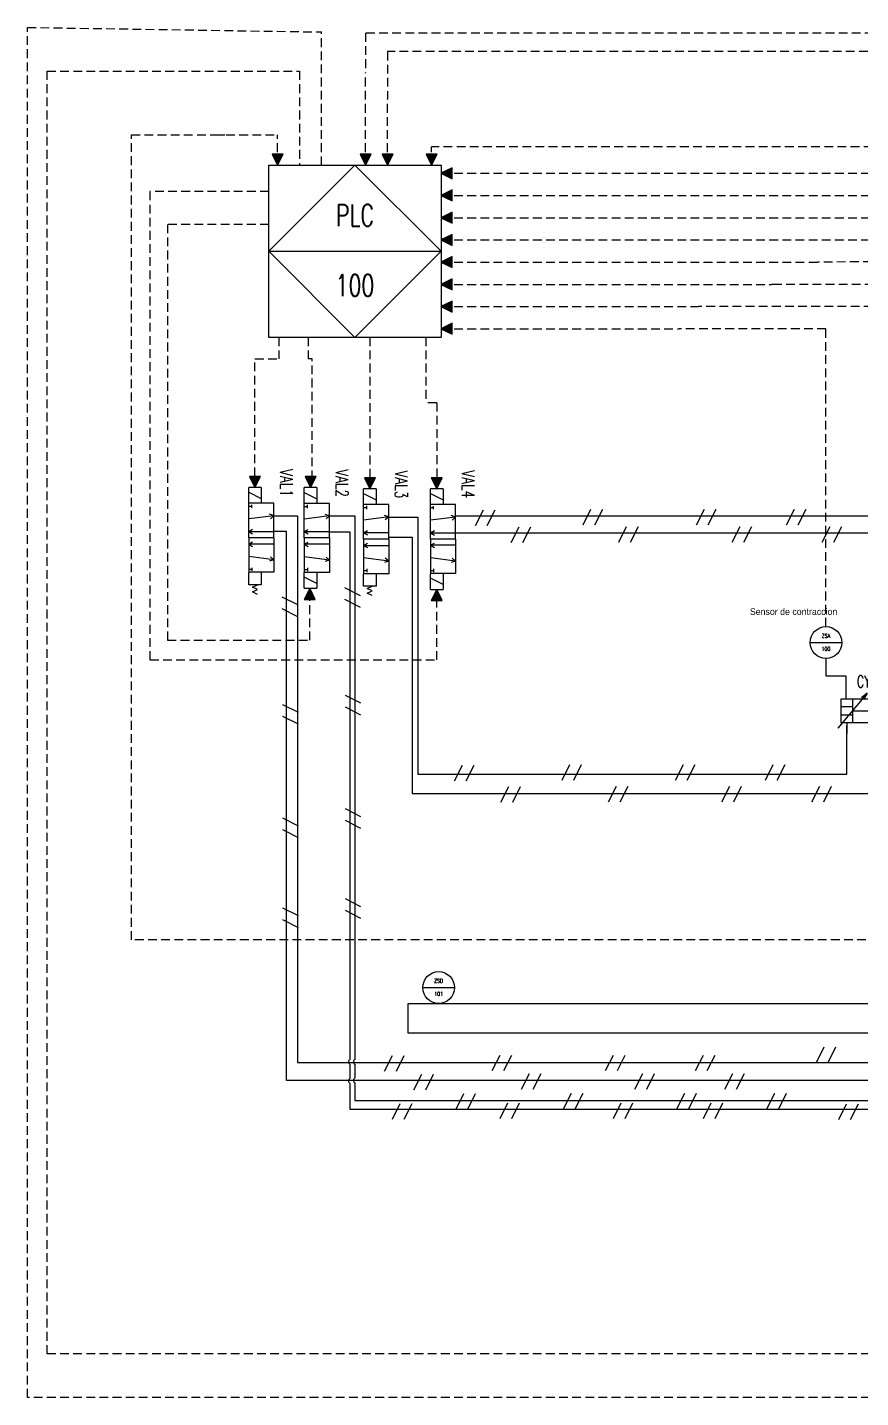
# Model space of a CAD drawing. Header units: inches. Extents: x 190 to 1584, y -339 to -30.
# Drawn here: x 594.2 to 641.8, y -127.2 to -49 of the extents above; entities that cross this region are included whole.
import ezdxf
from ezdxf.enums import TextEntityAlignment as Align

# ---------------------------------------------------------------- set-up
doc = ezdxf.new("R2010")
doc.units = ezdxf.units.IN
doc.header["$MEASUREMENT"] = 0
doc.linetypes.add('DASHED', pattern=[0.75, 0.5, -0.25])
for name, color, linetype in [('025', 1, 'Continuous'), ('GRN_0.5mm^2', 3, 'DASHED'), ('RED_0.5mm^2', 1, 'Continuous'), ('SYMS', 7, 'Continuous'), ('TAGS', 51, 'Continuous')]:
    doc.layers.add(name, color=color, linetype=linetype)
doc.styles.add('WD', font='romans.shx')

# ---------------------------------------------------------------- blocks, each defined once
blk = doc.blocks.new('VCY1_SGL_VAR_CUSH')
for p, q in [((0.218, 0.344), (0.158, 0.295)), ((0.218, 0.344), (0.181, 0.275)), ((0.562, 0.281), (-0.063, 0.281)), ((-0.063, 0.281), (-0.063, 0.031)), ((-0.063, 0.203), (0.062, 0.203)), ((0.062, 0.281), (0.062, 0.031)), ((0.062, 0.156), (0.688, 0.156)), ((0.562, 0.031), (0.562, 0.281)), ((0.062, 0.109), (-0.063, 0.109)), ((-0.063, 0.031), (0.562, 0.031)), ((0, 0.031), (0, 0)), ((0.5, 0.031), (0.5, 0))]:
    blk.add_line(p, q)
blk.add_lwpolyline([(0.218, 0.344), (-0.093, -0.031), (-0.093, -0.031)])
at = {"style": 'WD', "width": 0.7}
for tag, p in [('INST', (0.25, 0.719)), ('LOC', (0.25, 0.562)), ('TAG1', (0.25, 0.406))]:
    blk.add_attdef(tag, text='', height=0.125, dxfattribs=at).set_placement(p, align=Align.CENTER)
for tag, p in [('DESC1', (-0.156, 0.156)), ('DESC2', (-0.156, 0)), ('DESC3', (-0.156, -0.156)), ('WDTAGALT', (-0.156, -0.312))]:
    blk.add_attdef(tag, text='', height=0.125, dxfattribs=at).set_placement(p, align=Align.RIGHT)
at = {"style": 'WD'}
for tag, p, height, flags in [('WDBLKNAM', (0.374, 0.281), 0.01, 9), ('FAMILY', (0.383, 0.251), 0.01, 9), ('X8TERM01', (0, 0), 0.005, 1), ('WDTYPE', (0.062, 0.062), 0.01, 1), ('X8TERM02', (0.5, 0), 0.005, 1)]:
    blk.add_attdef(tag, p, '', height=height, dxfattribs=dict(at, flags=flags))
at = {"linetype": 'Continuous', "style": 'WD', "flags": 9}
for tag, p in [('ASSYCODE', (0.408, 0.17)), ('MFG', (0.406, 0.188)), ('CAT', (0.408, 0.207))]:
    blk.add_attdef(tag, text='', height=0.01, dxfattribs=at).set_placement(p, align=Align.CENTER)
at = {"style": 'WD'}
blk.add_attdef('XREF', (0.656, 0.219), '', height=0.0625, dxfattribs=at)
at = {"style": 'WD', "width": 0.7}
for tag, p, height in [('RATING1', (0.688, 0), 0.125), ('TERM01', (0.031, -0.094), 0.0625), ('TERM02', (0.531, -0.094), 0.0625)]:
    blk.add_attdef(tag, p, '', height=height, dxfattribs=at)
blk = doc.blocks.new('HIN1_INFRONT_MAIN')
at = {"ltscale": 0.127}
blk.add_line((-0.5, 0), (0.5, 0), dxfattribs=at)
at = {"ltscale": 3.2258}
blk.add_circle((0, 0), 0.5, dxfattribs=at)
at = {"style": 'WD', "width": 0.7}
for tag, height, p in [('INST', 0.125, (-0.481, 0.455)), ('TERM01', 0.0625, (-0.524, 0.018)), ('LOC', 0.125, (-0.481, 0.293))]:
    blk.add_attdef(tag, text='', height=height, dxfattribs=at).set_placement(p, align=Align.RIGHT)
for tag, p, height in [('X2TERM04', (0, 0.5), 0.005), ('TERM04', (0.021, 0.531), 0.0625), ('X4TERM01', (-0.5, 0), 0.005), ('X1TERM03', (0.5, 0), 0.005), ('TERM03', (0.522, 0.018), 0.0625), ('RATING1', (0.513, -0.162), 0.125), ('DESC1', (0.513, -0.321), 0.125), ('DESC2', (0.513, -0.51), 0.125), ('X8TERM02', (0, -0.5), 0.005), ('TERM02', (0.023, -0.581), 0.0625), ('WDTAGALT', (0.513, -0.866), 0.125), ('DESC3', (0.513, -0.691), 0.125)]:
    blk.add_attdef(tag, p, '', height=height, dxfattribs=at)
for tag, p in [('TAG1_PART1', (0, 0.147)), ('TAG1_PART2', (0, -0.26))]:
    blk.add_attdef(tag, text='', height=0.125, dxfattribs=at).set_placement(p, align=Align.CENTER)
blk.add_attdef('XREF', text='', height=0.0625, rotation=0.0625, dxfattribs=at).set_placement((0.546, 0.412), align=Align.TOP_CENTER)
at = {"style": 'WD', "width": 0.7, "flags": 1}
for tag, p in [('WDTYPE', (-0.535, -0.17)), ('CAT', (-0.546, -0.253)), ('MFG', (-0.544, -0.28)), ('FAMILY', (-0.537, -0.223)), ('ASSYCODE', (-0.525, -0.306))]:
    blk.add_attdef(tag, text='', height=0.01, dxfattribs=at).set_placement(p, align=Align.CENTER)
blk = doc.blocks.new('VVL1_5WAY_2POS')
for p, q in [((0.219, 0), (-0.125, 0)), ((-0.125, 0), (-0.125, -0.25)), ((0, 0), (-0.014, -0.043)), ((0, 0), (0.031, -0.25)), ((0, 0), (0.03, -0.034)), ((0.219, 0), (0.562, 0)), ((0.156, -0.25), (0.156, 0)), ((0.219, 0), (0.219, -0.25)), ((0.281, 0), (0.281, -0.25)), ((0.438, 0), (0.406, -0.25)), ((0.438, 0), (0.408, -0.034)), ((0.438, 0), (0.452, -0.043)), ((0.562, 0), (0.562, -0.25)), ((0.219, -0.25), (-0.125, -0.25)), ((-0.078, -0.219), (-0.109, -0.219)), ((-0.094, -0.25), (-0.094, -0.219)), ((0.156, -0.25), (0.134, -0.211)), ((0.156, -0.25), (0.179, -0.211)), ((0.219, -0.25), (0.562, -0.25)), ((0.281, -0.25), (0.259, -0.211)), ((0.281, -0.25), (0.304, -0.211)), ((0.516, -0.219), (0.547, -0.219)), ((0.531, -0.25), (0.531, -0.219))]:
    blk.add_line(p, q)
at = {"style": 'WD', "width": 0.7}
for tag, p, height in [('DESC1', (0.75, 0.5), 0.125), ('DESC2', (0.75, 0.344), 0.125), ('DESC3', (0.75, 0.188), 0.125), ('WDTAGALT', (0.75, 0.031), 0.125), ('TERM01', (0.031, 0.031), 0.0625), ('TERM02', (0.188, 0.031), 0.0625), ('TERM03', (0.312, 0.031), 0.0625), ('TERM04', (0.469, 0.031), 0.0625), ('TERM05', (-0.062, -0.344), 0.0625), ('TERM06', (0.062, -0.344), 0.0625), ('TERM07', (0.188, -0.344), 0.0625), ('TERM08', (0.312, -0.344), 0.0625), ('TERM09', (0.438, -0.344), 0.0625), ('TERM10', (0.562, -0.344), 0.0625)]:
    blk.add_attdef(tag, p, '', height=height, dxfattribs=at)
for tag, p in [('INST', (-0.188, 0.375)), ('LOC', (-0.188, 0.219)), ('TAG1', (-0.188, 0.062)), ('RATING1', (-0.188, -0.438))]:
    blk.add_attdef(tag, text='', height=0.125, dxfattribs=at).set_placement(p, align=Align.RIGHT)
at = {"style": 'WD'}
for tag, p, height, flags in [('X2TERM01', (0, 0), 0.005, 1), ('WDTYPE', (0.062, 0.062), 0.01, 1), ('X2TERM02', (0.156, 0), 0.005, 1), ('X2TERM03', (0.281, 0), 0.005, 1), ('X2TERM04', (0.438, 0), 0.005, 1), ('WDBLKNAM', (0.499, -0.062), 0.01, 9), ('FAMILY', (0.5, -0.094), 0.005, 9), ('X8TERM05', (-0.094, -0.25), 0.005, 1), ('X8TERM06', (0.031, -0.25), 0.005, 1), ('X8TERM07', (0.156, -0.25), 0.005, 1), ('X8TERM08', (0.281, -0.25), 0.005, 1), ('X8TERM09', (0.406, -0.25), 0.005, 1), ('X8TERM10', (0.531, -0.25), 0.005, 1)]:
    blk.add_attdef(tag, p, '', height=height, dxfattribs=dict(at, flags=flags))
at = {"linetype": 'Continuous', "style": 'WD', "flags": 9}
for tag, p in [('CAT', (0.5, -0.125)), ('ASSYCODE', (0.5, -0.188)), ('MFG', (0.5, -0.156))]:
    blk.add_attdef(tag, p, '', height=0.005, dxfattribs=at)
at = {"style": 'WD'}
blk.add_attdef('XREF', (0.562, -0.438), '', height=0.0625, dxfattribs=at)
blk = doc.blocks.new('VOP1_SOL')
for p, q in [((-0.156, 0), (-0.156, -0.125)), ((-0.156, 0), (0, 0)), ((0, -0.125), (-0.156, -0.125)), ((-0.109, -0.125), (-0.046, 0))]:
    blk.add_line(p, q)
at = {"style": 'WD', "width": 0.7}
for tag, height, p in [('TAG1', 0.125, (-0.188, 0.312)), ('WDTAGALT', 0.125, (-0.188, 0.156)), ('DESC1', 0.125, (-0.188, 0)), ('TERM20', 0.0625, (-0.188, -0.094)), ('XREF', 0.0625, (-0.183, -0.188))]:
    blk.add_attdef(tag, text='', height=height, dxfattribs=at).set_placement(p, align=Align.RIGHT)
at = {"style": 'WD'}
for tag, p, height, flags in [('WDBLKNAM', (0.062, 0.031), 0.01, 9), ('WDTYPE', (0.062, 0.062), 0.01, 1), ('FAMILY', (-0.125, -0.156), 0.005, 9)]:
    blk.add_attdef(tag, p, '', height=height, dxfattribs=dict(at, flags=flags))
at = {"linetype": 'Continuous', "style": 'WD', "flags": 9}
for tag, p in [('MFG', (-0.125, -0.188)), ('ASSYCODE', (-0.094, -0.188)), ('CAT', (-0.094, -0.156))]:
    blk.add_attdef(tag, p, '', height=0.005, dxfattribs=at)
blk = doc.blocks.new('VOP1_SPG_R')
for p, q in [((0, 0), (0.125, 0)), ((0.125, 0), (0.125, -0.125)), ((0.125, -0.125), (0, -0.125)), ((0.147, -0.089), (0.125, -0.039)), ((0.171, -0.039), (0.147, -0.089)), ((0.194, -0.088), (0.171, -0.039)), ((0.218, -0.039), (0.194, -0.088))]:
    blk.add_line(p, q)
at = {"style": 'WD'}
for tag, p, height in [('TAG1', (0.25, 0.312), 0.125), ('XREF', (0.25, -0.188), 0.0625)]:
    blk.add_attdef(tag, p, '', height=height, dxfattribs=at)
at = {"style": 'WD', "width": 0.7}
for tag, p, height in [('WDTAGALT', (0.25, 0.156), 0.125), ('DESC1', (0.25, 0), 0.125), ('TERM20', (0.25, -0.094), 0.0625)]:
    blk.add_attdef(tag, p, '', height=height, dxfattribs=at)
at = {"style": 'WD'}
for tag, p, height, flags in [('WDBLKNAM', (0.062, 0.031), 0.01, 9), ('WDTYPE', (0.062, 0.062), 0.01, 1), ('FAMILY', (0.031, -0.156), 0.005, 9)]:
    blk.add_attdef(tag, p, '', height=height, dxfattribs=dict(at, flags=flags))
at = {"linetype": 'Continuous', "style": 'WD', "flags": 9}
for tag, p in [('MFG', (0.031, -0.188)), ('CAT', (0.062, -0.156)), ('ASSYCODE', (0.062, -0.188))]:
    blk.add_attdef(tag, p, '', height=0.005, dxfattribs=at)
blk = doc.blocks.new('HFA1_FLOW_ARROW_DWN_P')
blk.add_hatch(color=256).paths.add_polyline_path([(0.0625, 0.125), (-0.0625, 0.125), (0, 0)])
blk.add_lwpolyline([(-0.0625, 0.125), (0, 0), (0.0625, 0.125)], close=True)
at = {"style": 'WD', "flags": 1}
for tag, p in [('X2TERM01', (0, 0.125)), ('X8TERM01', (0, 0))]:
    blk.add_attdef(tag, p, '', height=0.0075, dxfattribs=at)
blk = doc.blocks.new('HIN1_INFRONT_MAIN_PLC')
for p, q in [((-0.5, -0.5), (-0.5, 0.5)), ((-0.5, 0.5), (0.5, 0.5)), ((0.5, 0.5), (0.5, -0.5)), ((0.5, -0.5), (-0.5, -0.5))]:
    blk.add_line(p, q)
at = {"ltscale": 0.127}
blk.add_line((-0.5, 0), (0.5, 0), dxfattribs=at)
at = {"ltscale": 25.4, "flags": 128}
blk.add_lwpolyline([(0, 0.5), (-0.5, 0), (0, -0.5), (0.5, 0)], close=True, dxfattribs=at)
at = {"ltscale": 3.2258, "flags": 128}
blk.add_lwpolyline([(0, 0.5), (-0.5, 0), (0, -0.5), (0.5, 0)], close=True, dxfattribs=at)
blk.add_lwpolyline([(0, 0.5), (-0.5, 0), (0, -0.5), (0.5, 0)], close=True, dxfattribs=at)
at = {"style": 'WD', "width": 0.7}
for tag, p, height in [('TERM04', (0.0207, 0.5306), 0.0625), ('X2TERM04', (0, 0.5), 0.005), ('TERM03', (0.5222, 0.0184), 0.0625), ('X4TERM01', (-0.5, 0), 0.005), ('X1TERM03', (0.5, 0), 0.005), ('RATING1', (0.5485, -0.1677), 0.125), ('DESC1', (0.5485, -0.3266), 0.125), ('DESC2', (0.5485, -0.5165), 0.125), ('X8TERM02', (0, -0.5), 0.005), ('TERM02', (0.0233, -0.5809), 0.0625), ('DESC3', (0.5485, -0.6975), 0.125), ('WDTAGALT', (0.5485, -0.8716), 0.125)]:
    blk.add_attdef(tag, p, '', height=height, dxfattribs=at)
for tag, height, p in [('INST', 0.125, (-0.5816, 0.4156)), ('LOC', 0.125, (-0.5816, 0.254)), ('TERM01', 0.0625, (-0.5242, 0.0184))]:
    blk.add_attdef(tag, text='', height=height, dxfattribs=at).set_placement(p, align=Align.RIGHT)
blk.add_attdef('XREF', text='', height=0.0625, rotation=0.0625, dxfattribs=at).set_placement((0.6297, 0.3767), align=Align.TOP_CENTER)
for tag, p in [('TAG1_PART1', (0, 0.147)), ('TAG1_PART2', (0, -0.2602))]:
    blk.add_attdef(tag, text='', height=0.125, dxfattribs=at).set_placement(p, align=Align.CENTER)
at = {"style": 'WD', "width": 0.7, "flags": 1}
for tag, p in [('WDTYPE', (-0.5767, -0.1697)), ('FAMILY', (-0.5789, -0.2227)), ('CAT', (-0.5871, -0.2531)), ('MFG', (-0.5859, -0.2796)), ('ASSYCODE', (-0.5662, -0.3061))]:
    blk.add_attdef(tag, text='', height=0.01, dxfattribs=at).set_placement(p, align=Align.CENTER)

msp = doc.modelspace()

# ---------------------------------------------------------------- linework, layer by layer
for p, q in [((639.859, -85.034), (639.859, -86.025)), ((639.859, -86.025), (640.709, -86.025)), ((640.709, -86.025), (640.999, -86.025)), ((640.999, -86.025), (640.999, -87.358))]:
    msp.add_line(p, q)
at = {"color": 1}
for points in [[(689.157, -87.456), (690.495, -87.456), (690.495, -78.643), (690.495, -76.92), (618.706, -76.92)], [(618.706, -77.86), (689.741, -77.86), (689.673, -84.779), (689.157, -84.779)]]:
    msp.add_lwpolyline(points, dxfattribs=at)
msp.add_lwpolyline([(615.993, -104.739), (677.203, -104.739), (677.203, -106.442), (615.993, -106.442)], close=True)
at = {"layer": '025'}
for p, q in [((619.847, -77.443), (620.293, -76.549)), ((620.517, -77.443), (620.964, -76.549)), ((625.99, -77.415), (626.437, -76.521)), ((626.66, -77.415), (627.107, -76.521)), ((632.468, -77.415), (632.915, -76.521)), ((633.139, -77.415), (633.585, -76.521)), ((637.607, -77.415), (638.053, -76.521)), ((638.277, -77.415), (638.724, -76.521)), ((621.885, -78.42), (622.332, -77.526)), ((622.555, -78.42), (623.002, -77.526)), ((628.028, -78.392), (628.475, -77.498)), ((628.699, -78.392), (629.145, -77.498)), ((634.507, -78.392), (634.954, -77.498)), ((635.177, -78.392), (635.624, -77.498)), ((639.645, -78.392), (640.092, -77.498)), ((640.315, -78.392), (640.762, -77.498)), ((612.363, -80.989), (613.256, -81.436)), ((608.789, -81.52), (609.682, -81.966)), ((612.363, -81.659), (613.256, -82.106)), ((608.789, -82.19), (609.682, -82.637)), ((612.391, -87.132), (613.284, -87.579)), ((608.817, -87.663), (609.71, -88.11)), ((608.817, -88.333), (609.71, -88.78)), ((612.391, -87.803), (613.284, -88.249)), ((618.646, -92.022), (619.093, -91.129)), ((619.316, -92.022), (619.763, -91.129)), ((624.789, -91.994), (625.236, -91.101)), ((625.459, -91.994), (625.906, -91.101)), ((631.268, -91.994), (631.714, -91.101)), ((631.938, -91.994), (632.385, -91.101)), ((636.406, -91.994), (636.853, -91.101)), ((637.076, -91.994), (637.523, -91.101)), ((627.442, -93.22), (627.889, -92.326)), ((628.112, -93.22), (628.559, -92.326)), ((633.921, -93.22), (634.367, -92.326)), ((634.591, -93.22), (635.037, -92.326)), ((639.059, -93.22), (639.505, -92.326)), ((639.729, -93.22), (640.176, -92.326)), ((621.299, -93.248), (621.745, -92.354)), ((621.969, -93.248), (622.416, -92.354)), ((612.391, -93.611), (613.284, -94.058)), ((608.817, -94.141), (609.71, -94.588)), ((612.391, -94.281), (613.284, -94.728)), ((608.817, -94.812), (609.71, -95.258)), ((608.817, -99.279), (609.71, -99.726)), ((612.391, -98.749), (613.284, -99.196)), ((608.817, -99.95), (609.71, -100.396)), ((612.391, -99.419), (613.284, -99.866)), ((614.653, -108.606), (615.1, -107.713)), ((615.323, -108.606), (615.77, -107.713)), ((620.796, -108.578), (621.243, -107.685)), ((621.466, -108.578), (621.913, -107.685)), ((627.275, -108.578), (627.721, -107.685)), ((627.945, -108.578), (628.391, -107.685)), ((632.413, -108.578), (632.859, -107.685)), ((633.083, -108.578), (633.53, -107.685)), ((639.31, -108.104), (639.757, -107.21)), ((639.98, -108.104), (640.427, -107.21)), ((622.472, -109.639), (622.918, -108.746)), ((623.142, -109.639), (623.589, -108.746)), ((628.95, -109.639), (629.397, -108.746)), ((629.62, -109.639), (630.067, -108.746)), ((634.088, -109.639), (634.535, -108.746)), ((634.758, -109.639), (635.205, -108.746)), ((616.328, -109.667), (616.775, -108.774)), ((616.998, -109.667), (617.445, -108.774)), ((618.73, -110.784), (619.176, -109.891)), ((619.4, -110.784), (619.847, -109.891)), ((624.873, -110.756), (625.32, -109.863)), ((625.543, -110.756), (625.99, -109.863)), ((631.351, -110.756), (631.798, -109.863)), ((632.022, -110.756), (632.468, -109.863)), ((636.49, -110.756), (636.936, -109.863)), ((637.16, -110.756), (637.607, -109.863)), ((615.1, -111.343), (615.546, -110.449)), ((615.77, -111.343), (616.216, -110.449)), ((621.243, -111.315), (621.69, -110.421)), ((621.913, -111.315), (622.36, -110.421)), ((627.721, -111.315), (628.168, -110.421)), ((628.391, -111.315), (628.838, -110.421)), ((632.859, -111.315), (633.306, -110.421)), ((633.53, -111.315), (633.976, -110.421)), ((640.594, -111.371), (641.041, -110.477)), ((641.265, -111.371), (641.711, -110.477))]:
    msp.add_line(p, q, dxfattribs=at)
for points in [[(608.328, -76.887), (609.682, -76.887), (609.682, -108.104), (679.94, -108.104), (679.94, -96.955), (676.294, -96.955)], [(611.5, -76.899), (612.949, -76.899), (612.949, -107.936)], [(614.887, -76.961), (616.552, -76.961), (616.552, -91.656), (641.043, -91.656), (641.043, -88.863)], [(676.294, -94.278), (680.638, -94.278), (680.638, -109.137), (609.04, -109.137), (609.04, -77.786), (608.328, -77.786)], [(611.5, -77.798), (612.67, -77.798), (612.67, -107.936)], [(614.899, -78.114), (616.229, -78.114), (616.229, -92.745), (643.732, -92.745), (643.732, -89.118)], [(612.67, -109.304), (612.67, -110.784), (694.739, -110.784), (694.739, -103.596)], [(612.949, -109.276), (612.949, -110.282), (692.505, -110.282), (692.505, -103.596)], [(612.67, -108.215), (612.67, -109.025)], [(612.949, -108.215), (612.949, -108.997)]]:
    msp.add_lwpolyline(points, dxfattribs=at)
for centre in [(612.754, -108.076), (613.033, -108.076), (612.754, -109.165), (613.033, -109.137)]:
    msp.add_arc(centre, 0.163, 120.96376, 239.03624, dxfattribs=at)
at = {"layer": 'GRN_0.5mm^2'}
for p, q in [((611.049, -56.87), (611.049, -49.262)), ((613.563, -56.87), (613.563, -51.599)), ((614.82, -56.87), (614.82, -53.091)), ((605.601, -55.143), (608.535, -55.143)), ((608.535, -56.87), (608.535, -55.143)), ((617.333, -56.87), (617.333, -55.811)), ((655.268, -55.811), (617.333, -55.811)), ((617.872, -57.329), (653.954, -57.329)), ((617.872, -58.598), (652.776, -58.598)), ((617.872, -59.867), (651.056, -59.867)), ((617.872, -61.136), (648.424, -61.136)), ((617.872, -62.405), (639.4, -62.405)), ((617.872, -63.674), (636.739, -63.674)), ((617.872, -64.943), (632.576, -64.943)), ((617.872, -66.212), (631.477, -66.212)), ((608.612, -66.703), (608.612, -67.931)), ((610.291, -66.703), (610.291, -67.931)), ((613.809, -66.703), (613.809, -74.715)), ((617.006, -66.703), (617.006, -70.437)), ((607.249, -67.931), (608.612, -67.931)), ((607.249, -74.641), (607.249, -67.931)), ((610.509, -67.931), (610.291, -67.931)), ((610.509, -74.808), (610.509, -67.931)), ((617.627, -70.437), (617.006, -70.437)), ((617.627, -70.437), (617.627, -74.715))]:
    msp.add_line(p, q, dxfattribs=at)
for points in [[(671.618, -127.25), (594.25, -127.25), (594.25, -49), (611.049, -49.262)], [(698.89, -103.543), (702.587, -103.543), (702.587, -49.323), (613.563, -49.323), (613.563, -51.599)], [(699.396, -100.271), (701.497, -100.271), (701.497, -50.384), (614.82, -50.384), (614.82, -53.091)], [(671.618, -124.75), (595.375, -124.75), (595.375, -51.5), (609.792, -51.5), (609.792, -56.87)], [(648.892, -101.109), (600.188, -101.109), (600.188, -55.131)], [(600.188, -55.131), (605.019, -55.131), (605.019, -55.143), (605.019, -55.143), (605.601, -55.143)], [(608.039, -58.375), (601.25, -58.375), (601.25, -85.125), (617.627, -85.125), (617.627, -81.724)], [(608.039, -60.25), (602.25, -60.25), (602.25, -84), (610.375, -84), (610.375, -81.662)], [(670.652, -98.139), (668.938, -98.139), (668.938, -90.707), (676.98, -90.707), (676.98, -62.168), (639.4, -62.405)], [(664.43, -92.737), (666.76, -92.737), (666.76, -89.841), (676.338, -89.841), (676.338, -63.676), (637.216, -63.676), (637.216, -63.674), (636.739, -63.674)], [(644.022, -83.221), (644.022, -64.943), (632.576, -64.943)], [(639.859, -83.221), (639.859, -66.212), (631.477, -66.212)]]:
    msp.add_lwpolyline(points, dxfattribs=at)
at = {"layer": 'RED_0.5mm^2'}
msp.add_line((641.043, -88.863), (641.043, -89.315), dxfattribs=at)

# ---------------------------------------------------------------- block references
at = {"layer": 'GRN_0.5mm^2', "xscale": 5.037713070603863, "yscale": 5.037713070603863, "zscale": 5.037713070603863}
for p in [(608.535, -56.87), (613.563, -56.87), (614.82, -56.87), (617.333, -56.87), (607.249, -75.27), (610.421, -75.283), (613.809, -75.345), (617.627, -75.345)]:
    msp.add_blockref('HFA1_FLOW_ARROW_DWN_P', p, dxfattribs=at)
for p, rotation in [((617.872, -57.329), 270), ((617.872, -58.598), 270), ((617.872, -59.867), 270), ((617.872, -61.136), 270), ((617.872, -62.405), 270), ((617.872, -63.674), 270), ((617.872, -64.943), 270), ((617.872, -66.212), 270), ((610.375, -81.033), 180), ((617.627, -81.094), 180)]:
    msp.add_blockref('HFA1_FLOW_ARROW_DWN_P', p, dxfattribs=dict(at, rotation=rotation))
at = {"layer": 'SYMS'}
ref = msp.add_blockref('HIN1_INFRONT_MAIN_PLC', (612.956, -61.787), dxfattribs=dict(at, xscale=9.83288647631013, yscale=9.83288647631013, zscale=9.83288647631013))
ref.add_attrib('TAG1_PART1', 'PLC', dxfattribs={"layer": 'TAGS', "color": 6, "height": 1.2291, "style": 'WD', "width": 0.7}).set_placement((612.956, -60.342), align=Align.CENTER)
ref.add_attrib('TAG1_PART2', '100', dxfattribs={"layer": 'TAGS', "color": 6, "height": 1.2291, "style": 'WD', "width": 0.7}).set_placement((612.956, -64.345), align=Align.CENTER)
ref = msp.add_blockref('VVL1_5WAY_2POS', (608.328, -76.887), dxfattribs=dict(at, xscale=5.752426690843826, yscale=5.752426690843826, zscale=5.752426690843826, rotation=270))
ref.add_attrib('TAG1', 'VAL1', dxfattribs={"layer": 'TAGS', "color": 6, "height": 0.7191, "rotation": 270, "style": 'WD', "width": 0.7}).set_placement((608.687, -75.808), align=Align.RIGHT)
ref = msp.add_blockref('VVL1_5WAY_2POS', (611.5, -76.899), dxfattribs=dict(at, xscale=5.752426690843826, yscale=5.752426690843826, zscale=5.752426690843826, rotation=270))
ref.add_attrib('TAG1', 'VAL2', dxfattribs={"layer": 'TAGS', "color": 6, "height": 0.7191, "rotation": 270, "style": 'WD', "width": 0.7}).set_placement((611.86, -75.821), align=Align.RIGHT)
ref = msp.add_blockref('VVL1_5WAY_2POS', (618.706, -76.961), dxfattribs=dict(at, xscale=5.752426690843826, yscale=5.752426690843826, zscale=5.752426690843826, rotation=270))
ref.add_attrib('TAG1', 'VAL4', dxfattribs={"layer": 'TAGS', "color": 6, "height": 0.7191, "rotation": 270, "style": 'WD', "width": 0.7}).set_placement((619.065, -75.883), align=Align.RIGHT)
ref = msp.add_blockref('VVL1_5WAY_2POS', (614.887, -79.478), dxfattribs=dict(at, xscale=-5.752426690843826, yscale=5.752426690843826, zscale=5.752426690843826, rotation=270))
ref.add_attrib('TAG1', 'VAL3', dxfattribs={"layer": 'TAGS', "color": 6, "height": 0.7191, "rotation": 270, "style": 'WD', "width": 0.7}).set_placement((615.247, -75.897), align=Align.RIGHT)
at = {"layer": 'SYMS', "xscale": 5.752426690843826, "yscale": 5.752426690843826, "zscale": 5.752426690843826}
for name, p, rotation in [('VOP1_SOL', (607.609, -76.168), 270), ('VOP1_SOL', (610.781, -76.18), 270), ('VOP1_SOL', (614.168, -76.242), 270), ('VOP1_SOL', (617.987, -76.242), 270), ('VOP1_SPG_R', (607.609, -80.123), 270), ('VOP1_SOL', (610.062, -80.135), 89.99999999999999), ('VOP1_SPG_R', (614.168, -80.197), 270), ('VOP1_SOL', (617.268, -80.197), 89.99999999999999)]:
    msp.add_blockref(name, p, dxfattribs=dict(at, rotation=rotation))
at = {"layer": 'SYMS'}
ref = msp.add_blockref('HIN1_INFRONT_MAIN', (639.859, -84.128), dxfattribs=dict(at, xscale=1.813132659038681, yscale=1.813132659038681, zscale=1.813132659038681))
ref.add_attrib('TAG1_PART1', 'ZSA', dxfattribs={"layer": 'TAGS', "color": 6, "height": 0.2266, "style": 'WD', "width": 0.7}).set_placement((639.859, -83.861), align=Align.CENTER)
ref.add_attrib('TAG1_PART2', '100', dxfattribs={"layer": 'TAGS', "color": 6, "height": 0.2266, "style": 'WD', "width": 0.7}).set_placement((639.859, -84.6), align=Align.CENTER)
ref = msp.add_blockref('VCY1_SGL_VAR_CUSH', (641.043, -88.863), dxfattribs=dict(at, xscale=5.352755179652691, yscale=5.352755179652691, zscale=5.352755179652691))
ref.add_attrib('TAG1', 'CYL1', dxfattribs={"layer": 'TAGS', "color": 6, "height": 0.6691, "style": 'WD', "width": 0.7}).set_placement((642.382, -86.689), align=Align.CENTER)
ref = msp.add_blockref('HIN1_INFRONT_MAIN', (617.737, -103.832), dxfattribs=dict(at, xscale=1.813132659038681, yscale=1.813132659038681, zscale=1.813132659038681))
ref.add_attrib('TAG1_PART1', 'ZSD', dxfattribs={"layer": 'TAGS', "color": 6, "height": 0.2266, "style": 'WD', "width": 0.7}).set_placement((617.737, -103.566), align=Align.CENTER)
ref.add_attrib('TAG1_PART2', '101', dxfattribs={"layer": 'TAGS', "color": 6, "height": 0.2266, "style": 'WD', "width": 0.7}).set_placement((617.737, -104.304), align=Align.CENTER)

# ---------------------------------------------------------------- texts
at = {"insert": (635.512, -82.177), "char_height": 0.37553, "attachment_point": 1}
msp.add_mtext_dynamic_manual_height_columns('Sensor de contraccion', width=34.26699, gutter_width=1.878, heights=[0], dxfattribs=at)

doc.saveas('drawing.dxf')
